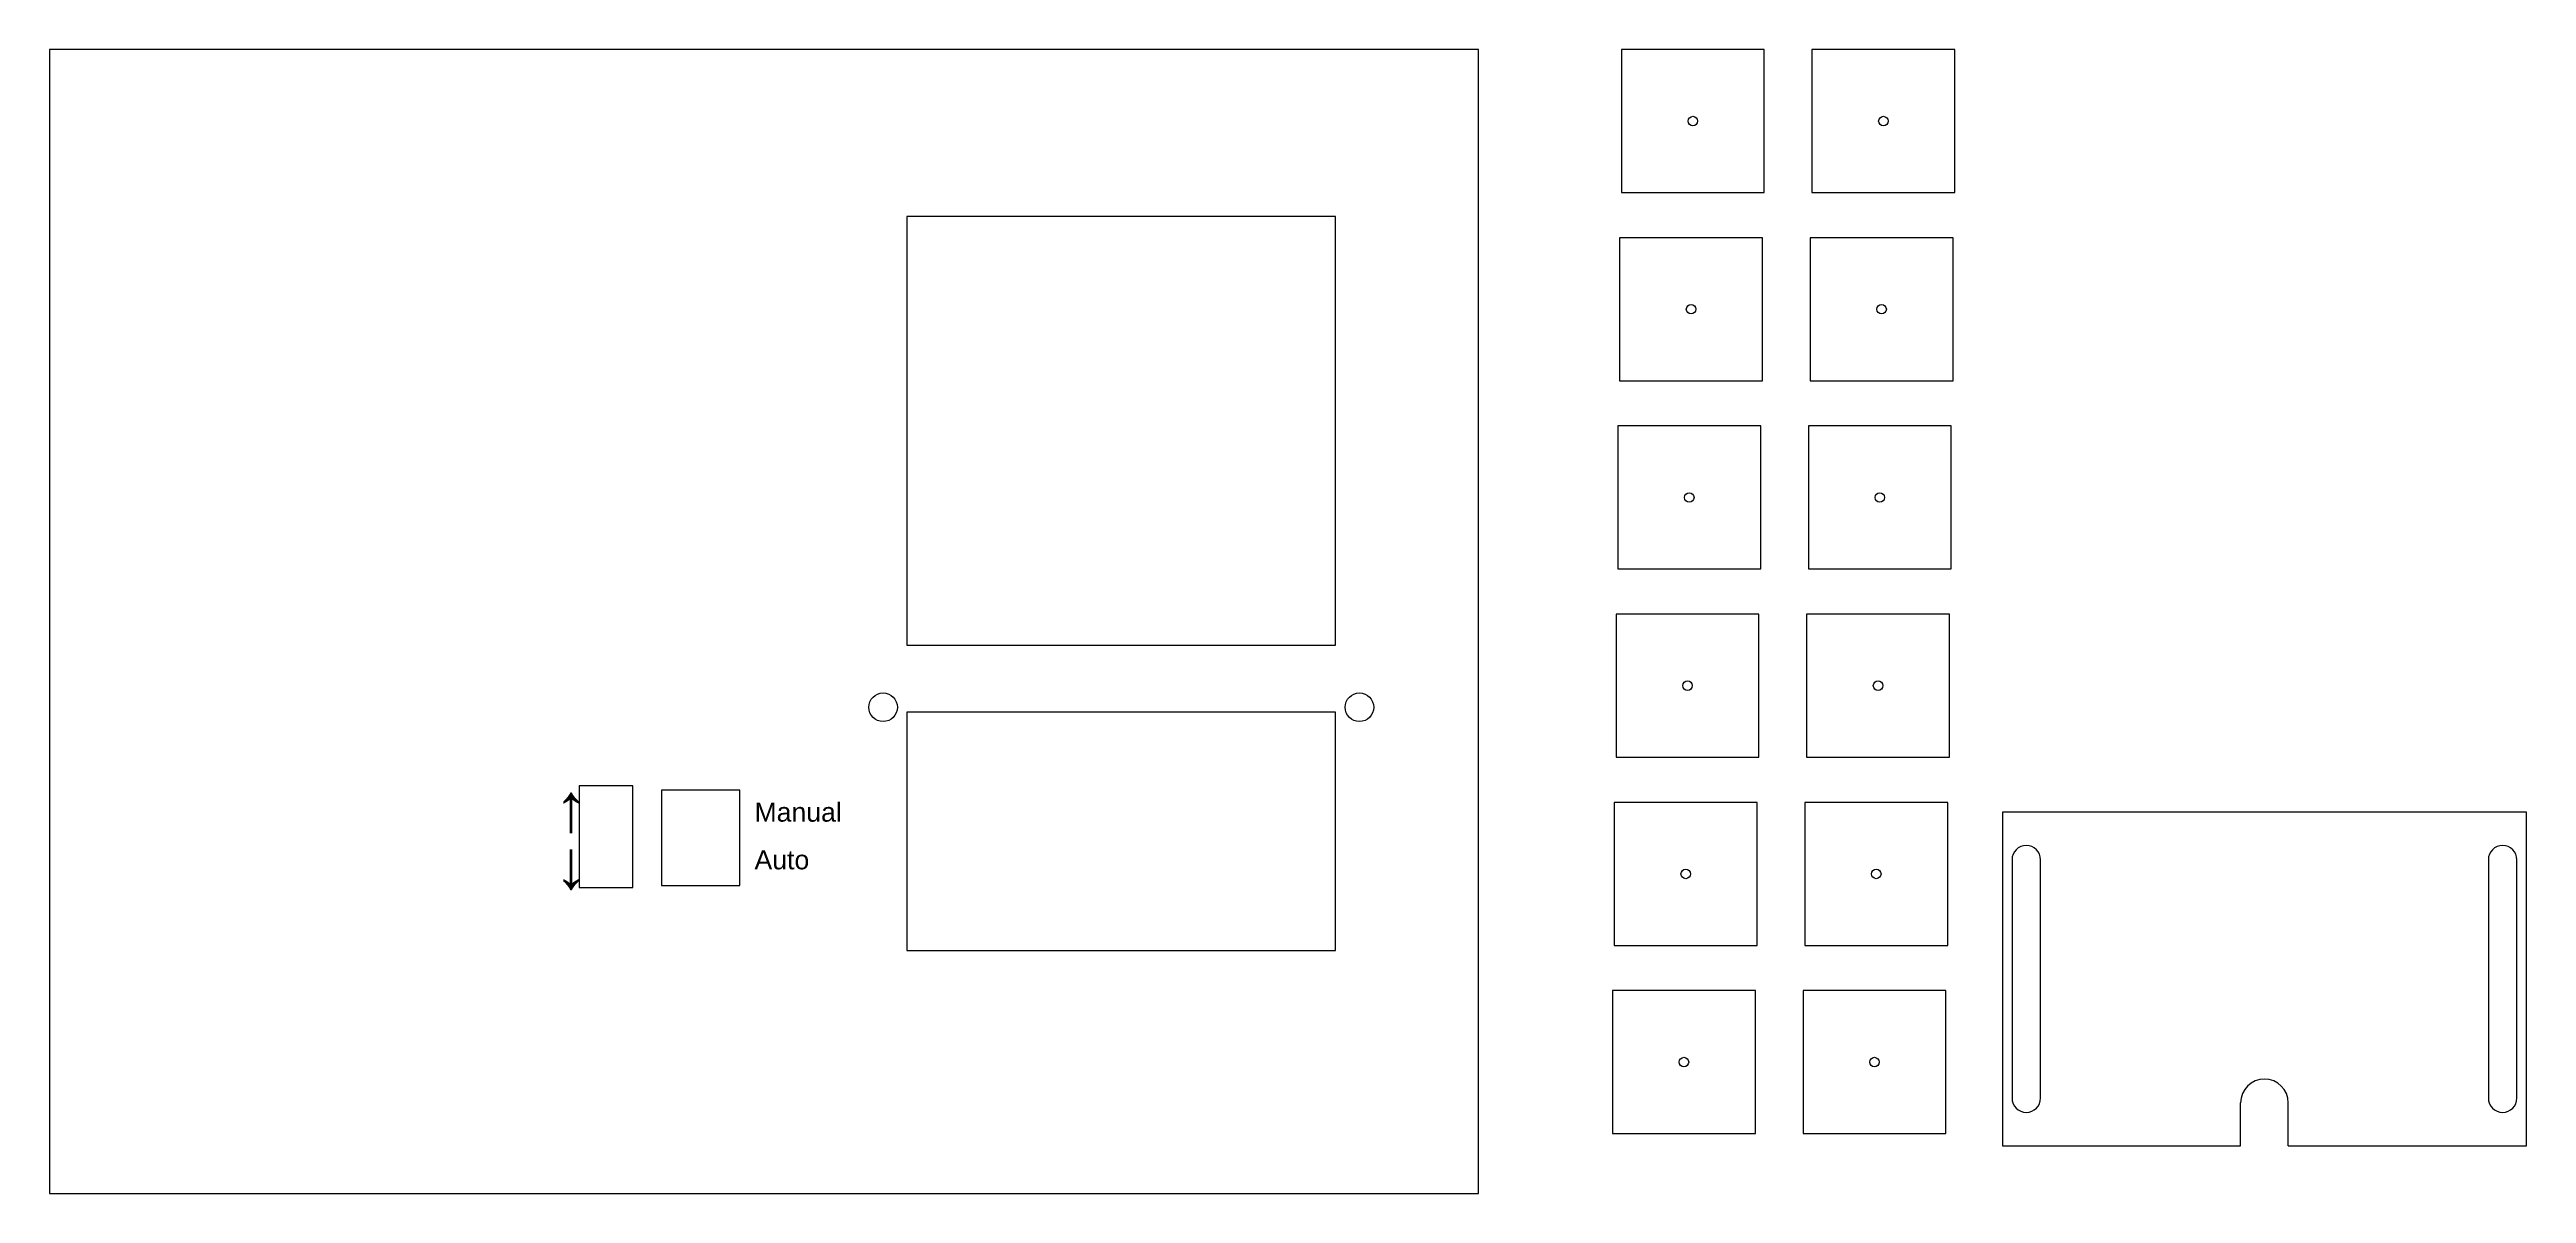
# Model space of a CAD drawing. Header units: millimetres. Extents: x 25 to 285, y 0 to 120.
import ezdxf

# ---------------------------------------------------------------- set-up
doc = ezdxf.new("R2010")
doc.units = ezdxf.units.MM
doc.layers.get('0').update_dxf_attribs({"lineweight": 25, "true_color": 0xffffff})
doc.layers.add('layer 1', color=178, linetype='Continuous', lineweight=25, true_color=0x000000)
doc.layers.add('layer 2', color=178, linetype='Continuous', lineweight=25, true_color=0x000000)
doc.styles.add('textstyle11', font='')
doc.styles.add('textstyle12', font='')
doc.styles.add('textstyle13', font='')
doc.styles.add('textstyle14', font='')
doc.styles.get('textstyle11').set_extended_font_data('Liberation Sans')
doc.styles.get('textstyle12').set_extended_font_data('Liberation Sans')
doc.styles.get('textstyle13').set_extended_font_data('Liberation Sans')
doc.styles.get('textstyle14').set_extended_font_data('Liberation Sans')

msp = doc.modelspace()

# ---------------------------------------------------------------- linework, layer by layer
for p, q in [((175, 120), (25, 120)), ((25, 120), (25, 0)), ((175, 0), (175, 120)), ((160, 102.5), (115, 102.5)), ((115, 102.5), (115, 57.5)), ((160, 57.5), (160, 102.5)), ((115, 57.5), (160, 57.5)), ((160, 50.5), (115, 50.5)), ((115, 50.5), (115, 25.5)), ((160, 25.5), (160, 50.5)), ((86.23, 42.75), (80.58, 42.75)), ((80.58, 42.75), (80.58, 32.1)), ((86.23, 32.1), (86.23, 42.75)), ((97.47, 42.32), (89.22, 42.32)), ((89.22, 42.32), (89.22, 32.32)), ((97.47, 32.32), (97.47, 42.32)), ((80.58, 32.1), (86.23, 32.1)), ((89.22, 32.32), (97.47, 32.32)), ((115, 25.5), (160, 25.5)), ((25, 0), (175, 0))]:
    msp.add_line(p, q)
for centre in [(112.5, 51), (162.5, 51)]:
    msp.add_circle(centre, 1.5)
at = {"layer": 'layer 1'}
for p, q in [((285, 40), (230, 40)), ((230, 40), (230, 5)), ((285, 5), (285, 40)), ((231, 35), (231, 10)), ((234, 10), (234, 35)), ((281, 35), (281, 10)), ((284, 10), (284, 35)), ((255, 5), (255, 9.5)), ((260, 5), (260, 9.5)), ((230, 5), (255, 5)), ((260, 5), (285, 5))]:
    msp.add_line(p, q, dxfattribs=at)
for centre, radius, start, end in [((232.5, 35), 1.5, 0, 180), ((282.5, 35), 1.5, 0, 180), ((257.5, 9.5), 2.5, 0, 180), ((232.5, 10), 1.5, 180, 0), ((282.5, 10), 1.5, 180, 0)]:
    msp.add_arc(centre, radius, start, end, dxfattribs=at)
at = {"layer": 'layer 2'}
for p, q in [((205, 120), (190, 120)), ((190, 120), (190, 105)), ((205, 105), (205, 120)), ((225, 120), (210, 120)), ((210, 120), (210, 105)), ((225, 105), (225, 120)), ((190, 105), (205, 105)), ((210, 105), (225, 105)), ((204.81, 100.26), (189.81, 100.26)), ((189.81, 100.26), (189.81, 85.26)), ((204.81, 85.26), (204.81, 100.26)), ((224.81, 100.26), (209.81, 100.26)), ((209.81, 100.26), (209.81, 85.26)), ((224.81, 85.26), (224.81, 100.26)), ((189.81, 85.26), (204.81, 85.26)), ((209.81, 85.26), (224.81, 85.26)), ((204.62, 80.51), (189.62, 80.51)), ((189.62, 80.51), (189.62, 65.51)), ((204.62, 65.51), (204.62, 80.51)), ((224.62, 80.51), (209.62, 80.51)), ((209.62, 80.51), (209.62, 65.51)), ((224.62, 65.51), (224.62, 80.51)), ((189.62, 65.51), (204.62, 65.51)), ((209.62, 65.51), (224.62, 65.51)), ((204.44, 60.77), (189.44, 60.77)), ((189.44, 60.77), (189.44, 45.77)), ((204.44, 45.77), (204.44, 60.77)), ((224.44, 60.77), (209.44, 60.77)), ((209.44, 60.77), (209.44, 45.77)), ((224.44, 45.77), (224.44, 60.77)), ((189.44, 45.77), (204.44, 45.77)), ((209.44, 45.77), (224.44, 45.77)), ((204.25, 41.02), (189.25, 41.02)), ((189.25, 41.02), (189.25, 26.02)), ((204.25, 26.02), (204.25, 41.02)), ((224.25, 41.02), (209.25, 41.02)), ((209.25, 41.02), (209.25, 26.02)), ((224.25, 26.02), (224.25, 41.02)), ((189.25, 26.02), (204.25, 26.02)), ((209.25, 26.02), (224.25, 26.02)), ((204.06, 21.28), (189.06, 21.28)), ((189.06, 21.28), (189.06, 6.28)), ((204.06, 6.28), (204.06, 21.28)), ((224.06, 21.28), (209.06, 21.28)), ((209.06, 21.28), (209.06, 6.28)), ((224.06, 6.28), (224.06, 21.28)), ((189.06, 6.28), (204.06, 6.28)), ((209.06, 6.28), (224.06, 6.28))]:
    msp.add_line(p, q, dxfattribs=at)
for centre in [(197.5, 112.5), (217.5, 112.5), (197.31, 92.76), (217.31, 92.76), (197.12, 73.01), (217.12, 73.01), (196.94, 53.27), (216.94, 53.27), (196.75, 33.52), (216.75, 33.52), (196.56, 13.78), (216.56, 13.78)]:
    msp.add_circle(centre, 0.5, dxfattribs=at)

# ---------------------------------------------------------------- texts
at = {"char_height": 1, "attachment_point": 1}
for s, insert, style in [('\\H5;↑', (78, 43), 'textstyle13'), ('\\H2;Manual', (99, 41), 'textstyle12'), ('\\H5;↓', (78, 37), 'textstyle14'), ('\\H2;Auto', (99, 36), 'textstyle11')]:
    msp.add_mtext(s, dxfattribs=dict(at, insert=insert, style=style))

doc.saveas('drawing.dxf')
